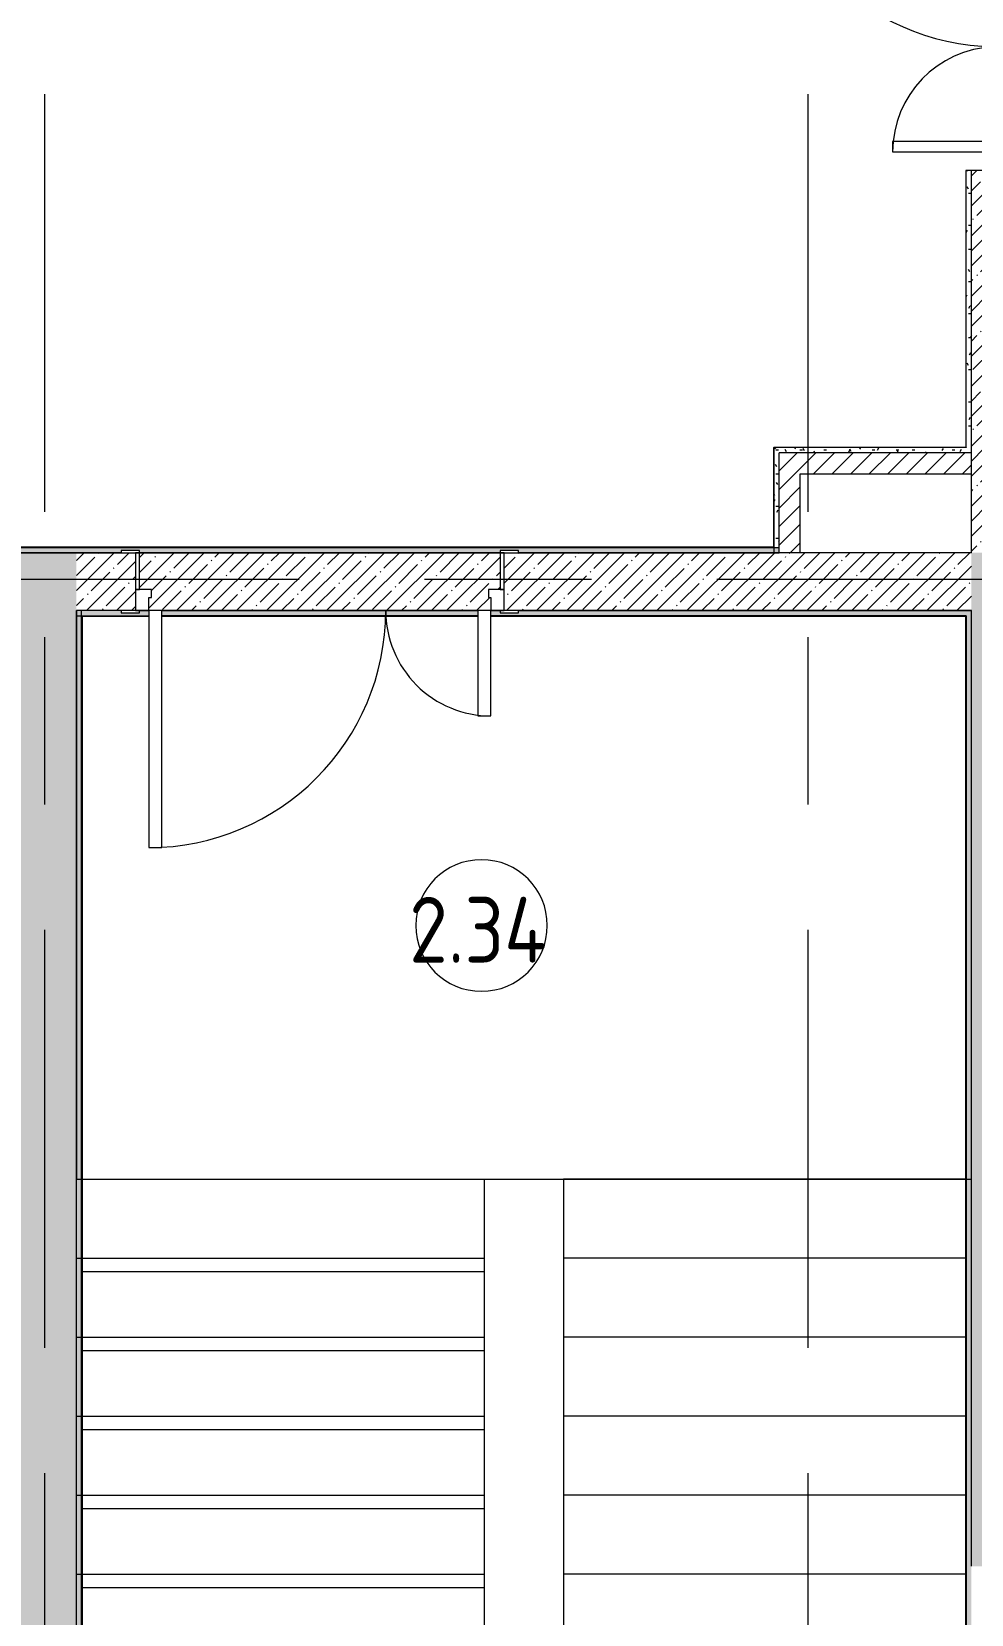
# Model space of a CAD drawing. Header units: millimetres. Extents: x 35092 to 251863, y -8553 to 29549.
# Drawn here: x 71910 to 75480, y 3867 to 9879 of the extents above; entities that cross this region are included whole.
import ezdxf

# ---------------------------------------------------------------- set-up
doc = ezdxf.new("R2010")
doc.units = ezdxf.units.MM
doc.linetypes.add('Осевая', pattern=[3175, 635, -476.25, 1587.5, -476.25])
for name, color, linetype, lineweight in [('A-AREA-IDEN', 7, 'Continuous', 9), ('A-DETL-GENF', 7, 'Continuous', 9), ('A-WALL', 7, 'Continuous', 9), ('I-WALL', 7, 'Continuous', 9), ('S-STRS-1', 7, 'Continuous', 9), ('S-STRS-MBND', 7, 'Continuous', 9), ('Оси-2', 7, 'Осевая', 9)]:
    doc.layers.add(name, color=color, linetype=linetype, lineweight=lineweight)
for name, color, linetype, lineweight, true_color in [('A-DOOR-1', 7, 'Continuous', 9, 0xc0c0c0), ('A-DOOR-FRAM-1', 7, 'Continuous', 9, 0xc0c0c0), ('A-WALL-1', 9, 'Continuous', 9, 0x808080), ('A-WALL-FNSH-1', 9, 'Continuous', 9, 0x808080)]:
    doc.layers.add(name, color=color, linetype=linetype, lineweight=lineweight, true_color=true_color)
doc.styles.add('GOST Common_1', font='GOST_Common.ttf', dxfattribs={"width": 0.9, "height": 250})
pattern_1 = [(45, (0, 0), (-57.02463, 57.02463), []), (45, (57.025, 0), (-57.02463, 57.02463), [100.806, -20.161, 3.353, -16.808])]
pattern_2 = [(45, (0, 0), (-35.35534, 35.35534), [])]
pattern_3 = [(0, (0, 0), (121.92, 30.48), [10.058, -81.382, 10.058, -81.382, -487.68]), (0, (0, 0), (121.92, 30.48), [-182.88, 10.058, -172.822, 10.058, -81.382, -213.36]), (0, (0, 0), (121.92, 30.48), [-457.2, 10.058, -50.902, 10.058, -142.342]), (120, (45.72, 15.24), (-87.356454, 90.345817), [10.058, -81.382, 10.058, -81.382, -487.68]), (120, (45.72, 15.24), (-87.356454, 90.345817), [-182.88, 10.058, -172.822, 10.058, -81.382, -213.36]), (120, (45.72, 15.24), (-87.356454, 90.345817), [-457.2, 10.058, -50.902, 10.058, -142.342]), (240, (60.96, 76.2), (-34.563546, -120.825817), [10.058, -81.382, 10.058, -81.382, -487.68]), (240, (60.96, 76.2), (-34.563546, -120.825817), [-182.88, 10.058, -172.822, 10.058, -81.382, -213.36]), (240, (60.96, 76.2), (-34.563546, -120.825817), [-457.2, 10.058, -50.902, 10.058, -142.342])]

# ---------------------------------------------------------------- blocks, each defined once
blk = doc.blocks.new('110_Дверь_СКБ_2Ст - Д-1 Лестничная клетка EIS60-24319353-План расстановки мебели и оборудования 2 этажа в осях 12-23')
at = {"layer": 'A-DOOR-1'}
for p, q in [((662.5, 1010), (612.5, 1010)), ((612.5, 1010), (612.5, 110)), ((662.5, 110), (662.5, 1010)), ((-637.5, 510), (-637.5, 110)), ((-587.5, 510), (-637.5, 510)), ((-587.5, 110), (-587.5, 510)), ((-637.5, 110), (-587.5, 110)), ((612.5, 110), (662.5, 110))]:
    blk.add_line(p, q, dxfattribs=at)
for centre, radius, start, end in [((662.5, 110), 900, 90, 180), ((-637.5, 110), 400, 360, 90)]:
    blk.add_arc(centre, radius, start, end, dxfattribs=at)
at = {"layer": 'A-DOOR-FRAM-1'}
for p, q in [((-672.5, 118), (-742.5, 118)), ((-742.5, 118), (-742.5, 110)), ((-742.5, 110), (-672.5, 110)), ((-637.5, 110), (-687.5, 110)), ((-687.5, 110), (-687.5, 30)), ((-672.5, 110), (-672.5, 118)), ((-637.5, 60), (-637.5, 110)), ((662.5, 110), (662.5, 60)), ((712.5, 110), (662.5, 110)), ((767.5, 118), (697.5, 118)), ((697.5, 118), (697.5, 110)), ((697.5, 110), (767.5, 110)), ((712.5, 30), (712.5, 110)), ((767.5, 110), (767.5, 118)), ((-687.5, 30), (-627.5, 30)), ((-672.5, 30), (-687.5, 30)), ((-687.5, 30), (-687.5, -110)), ((-672.5, -110), (-672.5, 30)), ((-627.5, 60), (-637.5, 60)), ((-627.5, 30), (-627.5, 60)), ((662.5, 60), (652.5, 60)), ((652.5, 60), (652.5, 30)), ((652.5, 30), (712.5, 30)), ((712.5, 30), (697.5, 30)), ((697.5, 30), (697.5, -110)), ((712.5, -110), (712.5, 30)), ((-672.5, -110), (-742.5, -110)), ((-742.5, -110), (-742.5, -118)), ((-742.5, -118), (-672.5, -118)), ((-687.5, -110), (-672.5, -110)), ((-672.5, -118), (-672.5, -110)), ((697.5, -110), (712.5, -110)), ((767.5, -110), (697.5, -110)), ((697.5, -110), (697.5, -118)), ((697.5, -118), (767.5, -118)), ((767.5, -118), (767.5, -110))]:
    blk.add_line(p, q, dxfattribs=at)
blk = doc.blocks.new('Дверь_Витражная_остекление_ - ДВН_ДАО_Главный вход_1200 в свету Д-22 _п_-32403398-План расстановки мебели и оборудования 2 этажа в осях 12-23')
at = {"layer": 'A-DETL-GENF'}
for p, q in [((650, 920), (610, 920)), ((610, 920), (610, 35)), ((650, 35), (650, 920)), ((-610, 420), (-650, 420)), ((-650, 420), (-650, 35)), ((-610, 35), (-610, 420)), ((-650, -40), (-650, -50)), ((-650, -50), (-595, -50)), ((-595, -50), (-595, -40)), ((595, -50), (595, -40)), ((650, -50), (595, -50)), ((650, -40), (650, -50))]:
    blk.add_line(p, q, dxfattribs=at)
at = {"layer": 'A-DOOR-1'}
for p, q in [((650, 920), (650, 35)), ((-650, 420), (-650, 35))]:
    blk.add_line(p, q, dxfattribs=at)
for centre, radius, start, end in [((650, 20), 900, 90, 179.04182), ((-650, 20), 400, 2.16246, 90)]:
    blk.add_arc(centre, radius, start, end, dxfattribs=at)
blk = doc.blocks.new('Марка_Помещения - Номер-25198446-План расстановки мебели и оборудования 2 этажа в осях 12-23')
at = {"layer": 'A-AREA-IDEN'}
for start, end in [(360, 180), (180, 360)]:
    blk.add_arc((0, 0), 2.5, start, end, dxfattribs=at)

msp = doc.modelspace()

# ---------------------------------------------------------------- hatches: boundary and pattern name
at = {"layer": 'I-WALL'}
h = msp.add_hatch(dxfattribs=at)
h.set_pattern_fill('FP_58', color=256, style=0, pattern_type=2)
h.set_pattern_definition(pattern_3)
h.paths.add_polyline_path([(75460, 8300), (75480, 8300), (75480, 9352.3), (75460, 9352.3), (75460, 8301)])
h.paths.add_polyline_path([(75480, 10792.3), (75480, 10900), (75460, 10900), (75460, 10792.3)])
h = msp.add_hatch(dxfattribs=at)
h.set_pattern_fill('FP_17', color=256, style=0, pattern_type=2)
h.set_pattern_definition(pattern_1)
h.paths.add_polyline_path([(75700, 7900), (75700, 9352.3), (75480, 9352.3), (75480, 7900)])
h.paths.add_polyline_path([(75480, 10792.3), (75700, 10792.3), (75700, 10900), (75480, 10900)])
h = msp.add_hatch(dxfattribs=at)
h.set_pattern_fill('FP_58', color=256, style=0, pattern_type=2)
h.set_pattern_definition(pattern_3)
h.paths.add_polyline_path([(74730, 8280), (75480, 8280), (75480, 8300), (74730, 8300)])
h = msp.add_hatch(dxfattribs=at)
h.set_pattern_fill('FP_58', color=256, style=0, pattern_type=2)
h.set_pattern_definition(pattern_3)
h.paths.add_polyline_path([(74730, 7900), (74750, 7900), (74750, 8280), (74730, 8280)])
h = msp.add_hatch(dxfattribs=at)
h.set_pattern_fill('FP_22', color=256, style=0, pattern_type=2)
h.set_pattern_definition(pattern_2)
h.paths.add_polyline_path([(74830, 7900), (74830, 8280), (74750, 8280), (74750, 7900)])
h = msp.add_hatch(dxfattribs=at)
h.set_pattern_fill('FP_22', color=256, style=0, pattern_type=2)
h.set_pattern_definition(pattern_2)
h.paths.add_polyline_path([(75480, 8200), (75480, 8280), (74830, 8280), (74830, 8200)])
h = msp.add_hatch(dxfattribs=at)
h.set_pattern_fill('FP_58', color=256, style=0, pattern_type=2)
h.set_pattern_definition(pattern_3)
h.paths.add_polyline_path([(74735.4, 7900), (74750, 7900), (74750, 7920), (71685, 7920), (71685, 7900), (71695, 7901.2), (71695, 7908), (71765, 7908), (71765, 7900), (72250, 7900), (72250, 7908), (72320, 7908), (72320, 7900), (73690, 7900), (73690, 7908), (73760, 7908), (73760, 7900)])
h.paths.add_polyline_path([(71645, 7900), (71645, 7920), (69310.5, 7920), (69310.5, 7900), (69320.5, 7900), (69320.5, 7908), (69390.5, 7908), (69390.5, 7900), (70605, 7900), (70605, 7908), (70675, 7908), (70675, 7900), (71089.4, 7900)])
h.paths.add_polyline_path([(68901.8, 7900), (69270.5, 7900), (69270.5, 7920), (67005, 7920), (67005, 7900), (67015, 7900), (67015, 7908), (67085, 7908), (67085, 7900), (68230.5, 7900), (68230.5, 7908), (68300.5, 7908), (68300.5, 7900), (68310.5, 7900)])
h.paths.add_polyline_path([(66714.1, 7900), (66965, 7900), (66965, 7920), (64110, 7920), (64110, 7900), (65925, 7900), (65925, 7908), (65995, 7908), (65995, 7900), (66005, 7900)])
h.paths.add_polyline_path([(62338.9, 7900), (62910, 7900), (62910, 7920), (59931, 7920), (59931, 7900), (61609.7, 7900)])
h.paths.add_polyline_path([(57431, 7900), (57431, 7920), (55110, 7920), (55110, 7900), (56910, 7900)])
h.paths.add_polyline_path([(53588.4, 7900), (53910, 7900), (53910, 7920), (50930, 7920), (50930, 7900), (52859.1, 7900)])
h.paths.add_polyline_path([(48430, 7900), (48430, 7920), (42061, 7920), (42061, 7900), (47910, 7900)])
h.paths.add_polyline_path([(39561, 7900), (39561, 7920), (38742.7, 7920), (38742.7, 7900), (39040, 7900)])
h = msp.add_hatch(dxfattribs=at)
h.set_pattern_fill('FP_17', color=256, style=0, pattern_type=2)
h.set_pattern_definition(pattern_1)
h.paths.add_polyline_path([(71860, 120), (72080, 120), (72080, 7900), (71860, 7900), (71860, 140)])
h = msp.add_hatch(dxfattribs=at)
h.set_pattern_fill('FP_17', color=256, style=0, pattern_type=2)
h.set_pattern_definition(pattern_1)
h.paths.add_polyline_path([(75480, 7680), (75480, 7900), (73705, 7900), (73705, 7680), (74735.4, 7680)])
h.paths.add_polyline_path([(73605, 7680), (73655, 7680), (73655, 7730), (73645, 7730), (73645, 7760), (73690, 7760), (73690, 7900), (72320, 7900), (72320, 7760), (72365, 7760), (72365, 7730), (72355, 7730), (72355, 7680), (73277, 7680)])
h.paths.add_polyline_path([(72250, 7680), (72305, 7680), (72305, 7900), (72080, 7900), (72080, 7680), (72100, 7680)])
h = msp.add_hatch(dxfattribs=at)
h.set_pattern_fill('FP_17', color=256, style=0, pattern_type=2)
h.set_pattern_definition(pattern_1)
h.paths.add_polyline_path([(75700, -100), (75700, 3550), (75480, 3550), (75480, -100)])
h.paths.add_polyline_path([(75700, 4050), (75700, 7900), (75480, 7900), (75480, 4050), (75662.2, 4050)])
h = msp.add_hatch(dxfattribs=at)
h.set_pattern_fill('FP_58', color=256, style=0, pattern_type=2)
h.set_pattern_definition(pattern_3)
h.paths.add_polyline_path([(75460, 7660), (75480, 7660), (75480, 7680), (73760, 7680), (73760, 7672), (73690, 7672), (73690, 7680), (73655, 7680), (73655, 7660), (74735.4, 7660)])
h.paths.add_polyline_path([(73605, 7660), (73605, 7680), (72405, 7680), (72405, 7660), (73277, 7660)])
h.paths.add_polyline_path([(72305, 7660), (72355, 7660), (72355, 7680), (72320, 7680), (72320, 7672), (72250, 7672), (72250, 7680), (72080, 7680), (72080, 7660), (72285, 7660)])
h = msp.add_hatch(dxfattribs=at)
h.set_pattern_fill('FP_58', color=256, style=0, pattern_type=2)
h.set_pattern_definition(pattern_3)
h.paths.add_polyline_path([(72080, 1620), (72100, 1629.3), (72100, 7680), (72080, 7680), (72080, 1839.8)])
h.paths.add_polyline_path([(72100, 120), (72100, 1620), (72080, 1620), (72080, 120)])
h = msp.add_hatch(dxfattribs=at)
h.set_pattern_fill('FP_58', color=256, style=0, pattern_type=2)
h.set_pattern_definition(pattern_3)
h.paths.add_polyline_path([(75480, 130), (75480, 7660), (75460, 7659), (75460, 130), (75464.7, 130)])

# ---------------------------------------------------------------- linework, layer by layer
at = {"layer": 'A-WALL'}
for p, q in [((75480, 7900), (75480, 9352.3)), ((75460, 8300), (74730, 8300)), ((72080, 7921), (72080, 7920)), ((72080, 7920), (74750, 7920)), ((73690, 7900), (72320, 7900)), ((72320, 7900), (73690, 7900)), ((75480, 7900), (73760, 7900)), ((73760, 7900), (74750, 7900)), ((72080, 120), (72080, 7680)), ((72250, 7680), (72080, 7680)), ((72080, 7660), (72355, 7660)), ((72100.4, 7659), (72100, 7659)), ((72405, 7680), (73605, 7680)), ((73605, 7660), (72405, 7660)), ((75460, 7660), (73655, 7660)), ((73760, 7680), (75480, 7680)), ((75460, 7659), (75459, 7659)), ((75480, 4050), (75480, 7680))]:
    msp.add_line(p, q, dxfattribs=at)
at = {"layer": 'A-WALL-1'}
for p, q in [((75720, 9352.3), (75460, 9352.3)), ((75460, 8301), (75460, 8300)), ((75480, 8280), (74750, 8280)), ((74750, 7900), (74750, 8280)), ((74830, 7900), (74830, 8200)), ((74830, 8200), (75480, 8200)), ((71765, 7900), (72250, 7900)), ((72250, 7900), (71860, 7900)), ((74730, 7920), (74730, 7900)), ((72100, 1629.3), (72100, 7680)), ((75460, 7660), (75460, 130))]:
    msp.add_line(p, q, dxfattribs=at)
at = {"layer": 'A-WALL-FNSH-1'}
for p, q in [((75460, 9352.3), (75459, 9352.3)), ((75459, 9352.3), (75459, 8301)), ((75460, 8301), (75460, 9352.3)), ((74729, 8301), (74729, 7921)), ((74729, 8301), (75460, 8301)), ((74730, 7920), (74730, 8300)), ((74729, 7921), (71685, 7921)), ((71685, 7920), (72080, 7920)), ((72101, 2320.9), (72101, 7659)), ((72101.4, 7659), (72355, 7659)), ((72405, 7659), (73605, 7659)), ((73655, 7659), (75459, 7659))]:
    msp.add_line(p, q, dxfattribs=at)
at = {"layer": 'I-WALL'}
for p, q in [((72101.4, 7659), (72100.4, 7659)), ((72100.4, 1630.5), (72100.4, 7659)), ((72101.4, 7659), (72101.4, 1630.5)), ((75459, 3632.4), (75459, 7660)), ((75459, 6230), (75460, 6230)), ((75460, 6230), (75459, 6230)), ((75460, 5801), (75459, 5801)), ((72101.4, 5693), (72100, 5693))]:
    msp.add_line(p, q, dxfattribs=at)
at = {"layer": 'S-STRS-1'}
for p, q in [((73630, 5520), (73930, 5520)), ((73630, 5169.7), (73630, 5520)), ((75460, 5520), (73930, 5520)), ((73930, 5520), (73930, 5220)), ((75460, 5520), (73930, 5520)), ((73930, 5220), (73930, 4920)), ((75460, 5220), (73930, 5220)), ((75460, 5220), (73930, 5220)), ((72100, 5169.7), (73630, 5169.7)), ((72100, 5169.7), (73630, 5169.7)), ((73630, 4869.7), (73630, 5169.7)), ((73930, 4920), (73930, 4620)), ((75460, 4920), (73930, 4920)), ((75460, 4920), (73930, 4920)), ((72100, 4869.7), (73630, 4869.7)), ((72100, 4869.7), (73630, 4869.7)), ((73630, 4569.7), (73630, 4869.7)), ((72100, 4569.7), (73630, 4569.7)), ((72100, 4569.7), (73630, 4569.7)), ((73630, 4269.7), (73630, 4569.7)), ((73930, 4620), (73930, 4320)), ((75460, 4620), (73930, 4620)), ((75460, 4620), (73930, 4620)), ((72100, 4269.7), (73630, 4269.7)), ((72100, 4269.7), (73630, 4269.7)), ((73630, 3969.7), (73630, 4269.7)), ((73930, 4320), (73930, 4020)), ((75460, 4320), (73930, 4320)), ((75460, 4320), (73930, 4320)), ((72100, 3969.7), (73630, 3969.7)), ((72100, 3969.7), (73630, 3969.7)), ((73630, 3669.7), (73630, 3969.7)), ((73930, 4020), (73930, 3720)), ((75460, 4020), (73930, 4020)), ((75460, 4020), (73930, 4020))]:
    msp.add_line(p, q, dxfattribs=at)
at = {"layer": 'S-STRS-MBND'}
for p, q in [((75480, 7680), (72080, 7680)), ((72080, 7680), (72080, 5520)), ((75480, 5520), (75480, 7680)), ((72080, 5520), (73630, 5520)), ((72080, 1620), (72080, 5520)), ((72080, 5520), (73630, 5520)), ((73630, 5520), (75480, 5520)), ((73630, 2342.8), (73630, 5520)), ((72080, 5220), (73630, 5220)), ((72080, 5220), (73630, 5220)), ((72080, 4920), (73630, 4920)), ((72080, 4920), (73630, 4920)), ((72080, 4620), (73630, 4620)), ((72080, 4620), (73630, 4620)), ((72080, 4320), (73630, 4320)), ((72080, 4320), (73630, 4320)), ((72080, 4020), (73630, 4020)), ((72080, 4020), (73630, 4020))]:
    msp.add_line(p, q, dxfattribs=at)
at = {"layer": 'Оси-2'}
for p, q in [((71960, 593.7), (71960, 24898.1)), ((74860, 593.7), (74860, 24898.1)), ((38477.2, 7800), (82200, 7800))]:
    msp.add_line(p, q, dxfattribs=at)

# ---------------------------------------------------------------- block references
at = {"layer": 'A-AREA-IDEN', "xscale": 99.99999999999993, "yscale": 99.99999999999993, "zscale": 99.99999999999993}
msp.add_blockref('Марка_Помещения - Номер-25198446-План расстановки мебели и оборудования 2 этажа в осях 12-23', (73619.1, 6483.9), dxfattribs=at)
at = {"layer": 'A-DOOR-1'}
for name, p, rotation in [('Дверь_Витражная_остекление_ - ДВН_ДАО_Главный вход_1200 в свету Д-22 _п_-32403398-План расстановки мебели и оборудования 2 этажа в осях 12-23', (75601, 10072.3), 89.99999999999997), ('110_Дверь_СКБ_2Ст - Д-1 Лестничная клетка EIS60-24319353-План расстановки мебели и оборудования 2 этажа в осях 12-23', (73017.5, 7790), 180)]:
    msp.add_blockref(name, p, dxfattribs=dict(at, rotation=rotation))

# ---------------------------------------------------------------- texts
at = {"layer": 'A-AREA-IDEN', "insert": (73344.4, 6592.5), "char_height": 250, "width": 685.443, "attachment_point": 1, "style": 'GOST Common_1'}
msp.add_mtext('2.34', dxfattribs=at)

doc.saveas('drawing.dxf')
